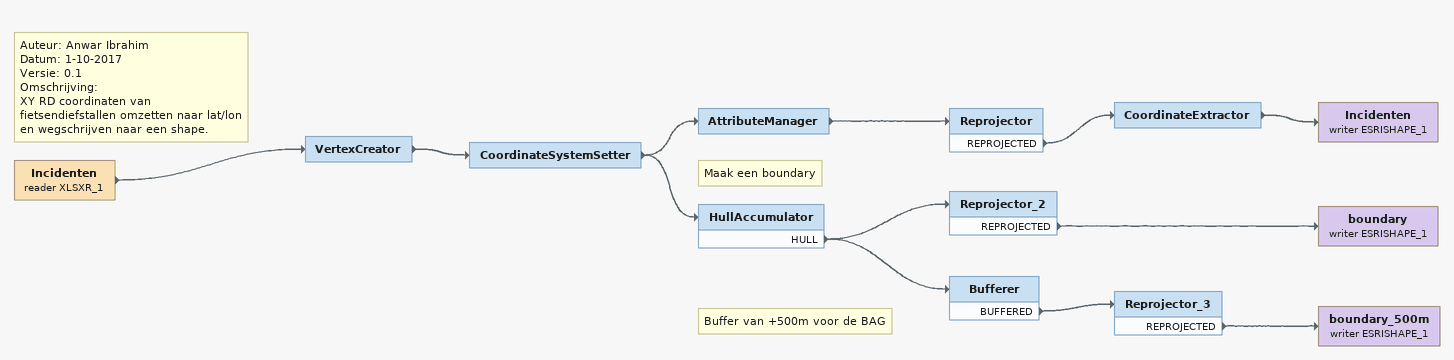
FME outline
Note: Auteur: Anwar Ibrahim / Datum: 1-10-2017 / Versie: 0.1 / Omschrijving: / XY RD coordinaten van fietsendiefstallen omzetten naar lat/lon en wegschrijven naar een shape.
Incidenten (reader XLSXR_1)
    -> VertexCreator
VertexCreator
    -> CoordinateSystemSetter
CoordinateSystemSetter
    -> HullAccumulator
    -> AttributeManager
AttributeManager
    -> Reprojector
Reprojector
    REPROJECTED -> CoordinateExtractor
CoordinateExtractor
    -> Incidenten (writer ESRISHAPE_1)
Incidenten (writer ESRISHAPE_1)
Note: Maak een boundary
HullAccumulator
    HULL -> Bufferer
    HULL -> Reprojector_2
Reprojector_2
    REPROJECTED -> boundary (writer ESRISHAPE_1)
boundary (writer ESRISHAPE_1)
Note: Buffer van +500m voor de BAG
Bufferer
    BUFFERED -> Reprojector_3
Reprojector_3
    REPROJECTED -> boundary_500m (writer ESRISHAPE_1)
boundary_500m (writer ESRISHAPE_1)
